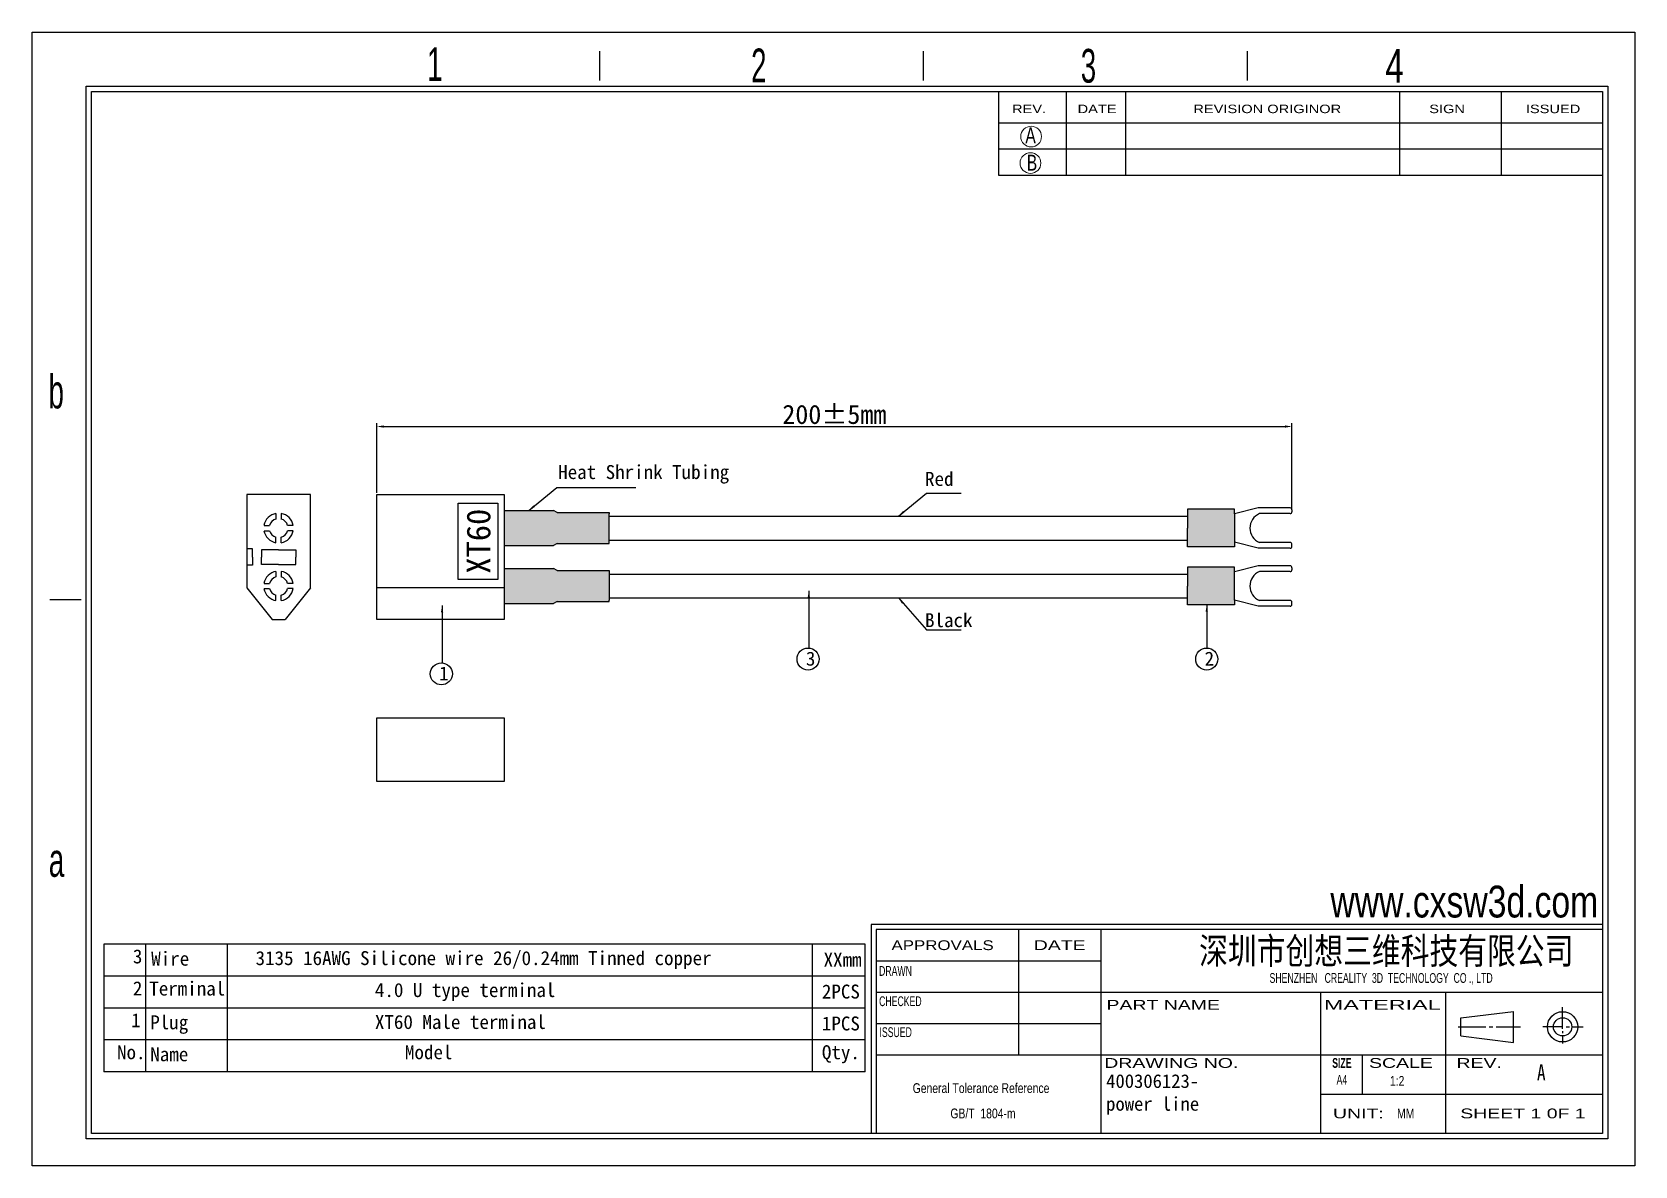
# Model space of a CAD drawing. Header units: millimetres. Extents: x 5345 to 5932, y -3044 to -2630.
import ezdxf

# ---------------------------------------------------------------- set-up
doc = ezdxf.new("R2010")
doc.units = ezdxf.units.MM
doc.header["$LTSCALE"] = 0.4
doc.layers.add('SLD-0', color=179, linetype='Continuous')
doc.styles.add('SLDTEXTSTYLE0', font='arial.ttf', dxfattribs={"width": 0.7584})
doc.styles.add('SLDTEXTSTYLE1', font='arial.ttf', dxfattribs={"width": 0.63516})
doc.styles.add('SLDTEXTSTYLE2', font='GOTHIC.TTF', dxfattribs={"width": 0.7304})
doc.styles.add('SLDTEXTSTYLE3', font='GOTHIC.TTF', dxfattribs={"width": 0.61171})
doc.styles.add('SLDTEXTSTYLE4', font='arialbd.ttf', dxfattribs={"width": 0.63516})
doc.styles.add('SLDTEXTSTYLE5', font='arial.ttf', dxfattribs={"width": 1.422})
doc.styles.add('SLDTEXTSTYLE6', font='arial.ttf', dxfattribs={"width": 1.2324})
doc.styles.add('SLDTEXTSTYLE7', font='arial.ttf', dxfattribs={"width": 1.7064})
doc.styles.add('SLDTEXTSTYLE8', font='', dxfattribs={"width": 0.8, "bigfont": 'bigfont'})
doc.styles.add('SLDTEXTSTYLE9', font='', dxfattribs={"width": 0.8})
doc.styles.get("Standard").update_dxf_attribs({"font": ''})
doc.styles.get('SLDTEXTSTYLE8').set_extended_font_data('宋体', bold=True)
doc.styles.get('SLDTEXTSTYLE9').set_extended_font_data('宋体')
doc.styles.get('Standard').set_extended_font_data('SimSun')
doc.dimstyles.new('ISO-25', dxfattribs={"dimtxt": 4, "dimasz": 2.5, "dimexe": 1.25, "dimexo": 0.625, "dimtad": 1, "dimdsep": 46, "dimtxsty": 'Standard', "dimcen": 4, "dimadec": 0, "dimazin": 0, "dimtfac": 1, "dimtmove": 0, "dimatfit": 3, "dimfxl": 0, "dimarcsym": 0})

# ---------------------------------------------------------------- blocks, each defined once
blk = doc.blocks.new('SW_NOTE_0')
at = {"layer": 'SLD-0', "color": 0, "char_height": 3.5853, "attachment_point": 2, "style": 'SLDTEXTSTYLE0'}
for s, insert in [('General Tolerance Reference ', (26.04, 4.62)), (' GB/T  1804-m', (26.22, -4.64))]:
    blk.add_mtext(s, dxfattribs=dict(at, insert=insert))
blk = doc.blocks.new('*D3')
at = {"color": 0, "lineweight": -2}
for p, q in [((5471.5, -2798.27), (5471.5, -2772.74)), ((5474, -2773.99), (5803.91, -2773.99)), ((5806.41, -2804.19), (5806.41, -2772.74))]:
    blk.add_line(p, q, dxfattribs=at)
at = {"color": 0}
for points in [[(5474, -2773.58), (5474, -2774.41), (5471.5, -2773.99)], [(5803.91, -2773.58), (5803.91, -2774.41), (5806.41, -2773.99)]]:
    blk.add_solid(points, dxfattribs=at)
at = {"layer": 'Defpoints', "color": 0}
for p in [(5806.41, -2773.99), (5471.5, -2798.89), (5806.41, -2804.81)]:
    blk.add_point(p, dxfattribs=at)
at = {"color": 0, "insert": (5638.95, -2769.6), "char_height": 7, "attachment_point": 5}
blk.add_mtext('200±5mm', dxfattribs=at)

msp = doc.modelspace()

# ---------------------------------------------------------------- hatches: boundary and pattern name
for points in [[(5518.072, -2804.711), (5518.072, -2817.575), (5536.193, -2817.575), (5537.553, -2816.788), (5556.586, -2816.788), (5556.586, -2816.362), (5556.586, -2805.924), (5556.586, -2805.498), (5537.553, -2805.498), (5536.193, -2804.711)], [(5785.394, -2805.989), (5785.394, -2804.286), (5768.213, -2804.286), (5768.213, -2811.143), (5768.213, -2817.999), (5785.394, -2817.999)], [(5556.586, -2837.556), (5556.586, -2837.983), (5537.553, -2837.983), (5536.193, -2838.769), (5518.072, -2838.769), (5518.072, -2825.906), (5536.193, -2825.906), (5537.553, -2826.693), (5556.586, -2826.693), (5556.586, -2827.119)], [(5785.394, -2825.481), (5768.213, -2825.481), (5768.213, -2832.338), (5768.213, -2839.194), (5785.394, -2839.194), (5785.394, -2837.491)]]:
    msp.add_hatch(color=256).paths.add_polyline_path(points)

# ---------------------------------------------------------------- linework, layer by layer
for p, q in [((5537.392, -2796.323), (5566.345, -2796.323)), ((5447.211, -2798.892), (5423.926, -2798.892)), ((5423.926, -2798.892), (5423.926, -2832.946)), ((5447.211, -2832.946), (5447.211, -2798.892)), ((5471.502, -2798.892), (5518.072, -2798.892)), ((5471.502, -2844.588), (5471.502, -2798.892)), ((5501.247, -2829.986), (5501.247, -2802.044)), ((5501.247, -2802.044), (5515.8, -2802.044)), ((5515.8, -2802.044), (5515.8, -2829.986)), ((5518.072, -2798.892), (5518.072, -2844.588)), ((5672.659, -2798.384), (5685.365, -2798.384)), ((5794.004, -2803.759), (5785.394, -2805.989)), ((5805.702, -2803.759), (5794.004, -2803.759)), ((5434.613, -2805.798), (5434.613, -2807.839)), ((5436.523, -2805.798), (5436.523, -2807.839)), ((5518.072, -2804.711), (5536.193, -2804.711)), ((5537.553, -2805.498), (5536.193, -2804.711)), ((5537.553, -2805.498), (5556.586, -2805.498)), ((5556.586, -2805.498), (5556.586, -2805.924)), ((5556.586, -2816.362), (5556.586, -2805.924)), ((5785.394, -2804.286), (5768.213, -2804.286)), ((5768.213, -2804.286), (5768.213, -2811.143)), ((5785.394, -2805.989), (5785.394, -2804.286)), ((5785.394, -2805.989), (5785.394, -2817.999)), ((5805.702, -2805.868), (5794.55, -2805.868)), ((5806.406, -2804.463), (5806.406, -2805.164)), ((5430.223, -2810.188), (5432.265, -2810.188)), ((5430.223, -2812.098), (5432.265, -2812.098)), ((5434.613, -2816.488), (5434.613, -2814.446)), ((5436.523, -2816.488), (5436.523, -2814.446)), ((5440.913, -2810.188), (5438.872, -2810.188)), ((5440.913, -2812.098), (5438.872, -2812.098)), ((5768.213, -2817.999), (5768.213, -2811.143)), ((5426.04, -2818.783), (5423.926, -2818.783)), ((5426.04, -2821.74), (5426.04, -2818.783)), ((5435.568, -2819.049), (5429.301, -2819.049)), ((5429.301, -2819.049), (5429.301, -2821.74)), ((5435.568, -2819.049), (5441.836, -2819.049)), ((5441.836, -2819.049), (5441.836, -2821.74)), ((5518.072, -2817.575), (5536.193, -2817.575)), ((5537.553, -2816.788), (5536.193, -2817.575)), ((5537.553, -2816.788), (5556.586, -2816.788)), ((5556.586, -2816.788), (5556.586, -2816.362)), ((5785.394, -2817.999), (5768.213, -2817.999)), ((5794.004, -2818.526), (5785.394, -2816.296)), ((5805.702, -2818.526), (5794.004, -2818.526)), ((5805.702, -2816.417), (5794.55, -2816.417)), ((5806.406, -2817.823), (5806.406, -2817.121)), ((5426.04, -2824.697), (5423.926, -2824.697)), ((5426.04, -2821.74), (5426.04, -2824.697)), ((5429.301, -2824.431), (5429.301, -2821.74)), ((5435.568, -2824.431), (5429.301, -2824.431)), ((5434.613, -2826.993), (5434.613, -2829.034)), ((5435.568, -2824.431), (5441.836, -2824.431)), ((5436.523, -2826.993), (5436.523, -2829.034)), ((5441.836, -2824.431), (5441.836, -2821.74)), ((5518.072, -2825.906), (5536.193, -2825.906)), ((5537.553, -2826.693), (5536.193, -2825.906)), ((5537.553, -2826.693), (5556.586, -2826.693)), ((5556.586, -2826.693), (5556.586, -2827.119)), ((5556.586, -2827.119), (5556.586, -2837.556)), ((5785.394, -2825.481), (5768.213, -2825.481)), ((5768.213, -2825.481), (5768.213, -2832.338)), ((5794.004, -2824.954), (5785.394, -2827.184)), ((5785.394, -2837.491), (5785.394, -2825.481)), ((5805.702, -2824.954), (5794.004, -2824.954)), ((5805.702, -2827.063), (5794.55, -2827.063)), ((5806.406, -2825.658), (5806.406, -2826.359)), ((5423.926, -2832.946), (5433.194, -2844.588)), ((5430.223, -2831.383), (5432.265, -2831.383)), ((5447.211, -2832.946), (5437.943, -2844.588)), ((5440.913, -2831.383), (5438.872, -2831.383)), ((5518.072, -2832.946), (5471.502, -2832.946)), ((5515.8, -2829.986), (5501.247, -2829.986)), ((5556.586, -2827.967), (5768.213, -2827.967)), ((5768.213, -2839.194), (5768.213, -2832.338)), ((5430.223, -2833.293), (5432.265, -2833.293)), ((5434.613, -2837.683), (5434.613, -2835.641)), ((5436.523, -2837.683), (5436.523, -2835.641)), ((5440.913, -2833.293), (5438.872, -2833.293)), ((5518.072, -2838.769), (5536.193, -2838.769)), ((5537.553, -2837.983), (5536.193, -2838.769)), ((5537.553, -2837.983), (5556.586, -2837.983)), ((5556.586, -2836.708), (5768.213, -2836.708)), ((5556.586, -2837.983), (5556.586, -2837.556)), ((5794.004, -2839.721), (5785.394, -2837.491)), ((5785.394, -2837.491), (5785.394, -2839.194)), ((5805.702, -2837.612), (5794.55, -2837.612)), ((5806.406, -2839.017), (5806.406, -2838.316)), ((5433.194, -2844.588), (5437.943, -2844.588)), ((5518.072, -2844.588), (5471.502, -2844.588)), ((5785.394, -2839.194), (5768.213, -2839.194)), ((5805.702, -2839.721), (5794.004, -2839.721)), ((5672.659, -2848.39), (5685.365, -2848.39)), ((5471.502, -2880.613), (5518.072, -2880.613)), ((5471.502, -2903.898), (5471.502, -2880.613)), ((5518.072, -2880.613), (5518.072, -2903.898)), ((5518.072, -2903.898), (5471.502, -2903.898)), ((5650.196, -2963.337), (5371.608, -2963.337)), ((5371.608, -2963.337), (5371.608, -3010.062)), ((5386.907, -2963.337), (5386.907, -3010.062)), ((5416.702, -2963.337), (5416.702, -3010.062)), ((5630.793, -2963.337), (5630.793, -3010.062)), ((5650.196, -3010.062), (5650.196, -2963.337)), ((5650.196, -2975.018), (5371.608, -2975.018)), ((5650.196, -2986.7), (5371.608, -2986.7)), ((5650.196, -2998.381), (5371.608, -2998.381)), ((5650.196, -3010.062), (5371.608, -3010.062))]:
    msp.add_line(p, q)
at = {"color": 1}
for p, q in [((5556.586, -2806.772), (5768.213, -2806.772)), ((5556.586, -2815.514), (5768.213, -2815.514))]:
    msp.add_line(p, q, dxfattribs=at)
for centre in [(5629.322, -2859.05), (5775.239, -2859.05), (5495.114, -2864.464)]:
    msp.add_circle(centre, 4.036)
for centre, radius, start, end in [((5805.702, -2804.463), 0.704, 0, 90), ((5435.568, -2811.143), 5.43, 100.129861, 169.870139), ((5435.568, -2811.143), 3.439, 106.122737, 163.877263), ((5435.568, -2811.143), 5.43, 10.129861, 79.870139), ((5435.568, -2811.143), 3.439, 16.122737, 73.877263), ((5796.704, -2811.143), 5.697, 112.20674, 247.79326), ((5805.702, -2805.164), 0.704, 270, 0), ((5435.568, -2811.143), 5.43, 190.129861, 259.870139), ((5435.568, -2811.143), 3.439, 196.122737, 253.877263), ((5435.568, -2811.143), 3.439, 286.122737, 343.877263), ((5435.568, -2811.143), 5.43, 280.129861, 349.870139), ((5805.702, -2817.121), 0.704, 0, 90), ((5805.702, -2817.823), 0.704, 270, 0), ((5435.568, -2832.338), 5.43, 100.129861, 169.870139), ((5435.568, -2832.338), 5.43, 10.129861, 79.870139), ((5796.704, -2832.338), 5.697, 112.20674, 247.79326), ((5805.702, -2825.658), 0.704, 0, 90), ((5805.702, -2826.359), 0.704, 270, 0), ((5435.568, -2832.338), 3.439, 106.122737, 163.877263), ((5435.568, -2832.338), 3.439, 16.122737, 73.877263), ((5435.568, -2832.338), 5.43, 190.129861, 259.870139), ((5435.568, -2832.338), 3.439, 196.122737, 253.877263), ((5435.568, -2832.338), 3.439, 286.122737, 343.877263), ((5435.568, -2832.338), 5.43, 280.129861, 349.870139), ((5805.702, -2838.316), 0.704, 0, 90), ((5805.702, -2839.017), 0.704, 270, 0)]:
    msp.add_arc(centre, radius, start, end)
at = {"layer": 'SLD-0'}
for p, q in [((5345.341, -2629.706), (5931.93, -2629.706)), ((5345.341, -3044.466), (5345.341, -2629.706)), ((5931.93, -2629.706), (5931.93, -3044.466)), ((5367.067, -3032.616), (5367.067, -2651.432)), ((5367.067, -2651.432), (5920.08, -2651.432)), ((5845.752, -2651.432), (5845.752, -2682.026)), ((5882.916, -2651.432), (5882.916, -2682.026)), ((5920.08, -2651.432), (5920.08, -3032.616)), ((5920.08, -3032.616), (5367.067, -3032.616)), ((5931.93, -3044.466), (5345.341, -3044.466))]:
    msp.add_line(p, q, dxfattribs=at)
at = {"layer": 'SLD-0', "color": 6, "linetype": 'Continuous'}
for p, q in [((5553.119, -2647.482), (5553.119, -2636.715)), ((5671.622, -2647.482), (5671.622, -2636.715)), ((5790.125, -2647.482), (5790.125, -2636.715)), ((5365.092, -3034.591), (5365.092, -2649.457)), ((5365.092, -2649.457), (5922.055, -2649.457)), ((5922.055, -2649.457), (5922.055, -3034.591)), ((5363.326, -2837.348), (5351.853, -2837.348)), ((5922.055, -3034.591), (5365.092, -3034.591))]:
    msp.add_line(p, q, dxfattribs=at)
at = {"layer": 'SLD-0', "color": 179, "linetype": 'Continuous'}
for p, q in [((5699.035, -2651.432), (5699.035, -2682.026)), ((5723.818, -2651.432), (5723.818, -2682.026)), ((5745.49, -2651.432), (5745.49, -2682.026)), ((5699.035, -2662.905), (5920.08, -2662.905)), ((5699.035, -2672.466), (5920.08, -2672.466)), ((5699.035, -2682.026), (5920.08, -2682.026)), ((5920.08, -2956.129), (5652.377, -2956.129)), ((5652.377, -2956.129), (5652.377, -3032.616)), ((5920.08, -2958.042), (5654.289, -2958.042)), ((5654.289, -2958.042), (5654.289, -3032.616)), ((5706.279, -2958.042), (5706.279, -3003.933)), ((5736.512, -2958.042), (5736.512, -3032.616)), ((5736.512, -2969.515), (5654.289, -2969.515)), ((5920.08, -2980.988), (5654.289, -2980.988)), ((5816.823, -2980.988), (5816.823, -3032.616)), ((5862.715, -3032.616), (5862.715, -2980.988)), ((5868.228, -2990.346), (5887.493, -2987.977)), ((5868.228, -2996.841), (5868.228, -2990.346)), ((5887.493, -2999.362), (5887.493, -2987.977)), ((5905.456, -2994.355), (5905.456, -2986.421)), ((5736.512, -2992.461), (5654.289, -2992.461)), ((5867.289, -2993.588), (5877.378, -2993.588)), ((5868.228, -2996.841), (5887.493, -2999.362)), ((5878.639, -2993.588), (5879.9, -2993.588)), ((5881.161, -2993.588), (5889.989, -2993.588)), ((5905.456, -2993.588), (5898.254, -2993.588)), ((5905.456, -2995.121), (5905.456, -2995.888)), ((5905.456, -2996.654), (5905.456, -2999.72)), ((5906.717, -2993.588), (5907.978, -2993.588)), ((5909.239, -2993.588), (5913.023, -2993.588)), ((5920.08, -3003.933), (5654.289, -3003.933)), ((5832.121, -3003.933), (5832.121, -3018.275)), ((5816.823, -3018.275), (5920.08, -3018.275))]:
    msp.add_line(p, q, dxfattribs=at)
at = {"layer": 'SLD-0', "lineweight": 18}
for centre in [(5710.962, -2667.927), (5710.716, -2677.624)]:
    msp.add_circle(centre, 3.789, dxfattribs=at)
at = {"layer": 'SLD-0', "color": 179, "linetype": 'Continuous'}
for radius in [5.543, 3.338]:
    msp.add_circle((5905.456, -2993.588), radius, dxfattribs=at)

# ---------------------------------------------------------------- block references
at = {"layer": 'SLD-0', "color": 179}
msp.add_blockref('SW_NOTE_0', (5666.593, -3018.832), dxfattribs=at)

# ---------------------------------------------------------------- texts
for s, insert, char_height, width, attachment_point in [('Heat Shrink Tubing', (5537.872, -2788.093), 5.11056, 76.5769, 1), ('Red', (5672.127, -2790.593), 5.1106, 51.31906, 1), ('Black', (5672.127, -2847.472), 5.1106, 51.31906, 7), ('3', (5628.532, -2856.346), 5.111, 51.31906, 1), ('2', (5774.449, -2856.346), 5.111, 51.31906, 1), ('1', (5494.324, -2861.76), 5.111, 51.31906, 1), ('3', (5382.241, -2965.271), 5.111, 51.31906, 1), ('Wire', (5388.938, -2966.094), 5.1106, 52.74021, 1), ('3135 16AWG Silicone wire 26/0.24mm Tinned copper', (5427.142, -2965.893), 5.11056, 194.37835, 1), ('XXmm', (5635.01, -2966.445), 5.1106, 51.31906, 1), ('2', (5382.241, -2976.952), 5.111, 51.31906, 1), ('Terminal', (5388.228, -2977.015), 5.1106, 51.31906, 1), ('4.0 U type terminal', (5470.811, -2977.575), 5.11056, 74.75746, 1), ('2PCS', (5634.388, -2978.126), 5.1106, 51.31906, 1), ('1', (5381.619, -2988.634), 5.111, 51.31906, 1), ('Plug', (5388.61, -2989.374), 5.1106, 51.31906, 1), ('XT60 Male terminal', (5470.811, -2989.256), 5.11056, 74.75746, 1), ('1PCS', (5634.388, -2989.808), 5.1106, 51.31906, 1), ('No.', (5376.445, -3000.315), 5.1106, 51.31906, 1), ('Name', (5388.61, -3001.055), 5.1106, 51.31906, 1), ('Model', (5481.805, -3000.315), 5.1106, 51.31906, 1), ('Qty.', (5634.388, -3000.315), 5.1106, 51.31906, 1), ('400306123-\\Ppower line', (5738.422, -3010.932), 5, 76.59439, 1)]:
    msp.add_mtext(s, dxfattribs=dict(insert=insert, char_height=char_height, width=width, attachment_point=attachment_point))
at = {"insert": (5504.341, -2827.822), "char_height": 8.7318, "width": 149.36925, "attachment_point": 1, "rotation": 90}
msp.add_mtext('XT60', dxfattribs=at)
at = {"layer": 'SLD-0'}
for s, insert, char_height, attachment_point, style in [('1', (5489.939, -2635.256), 12.344, 1, 'SLDTEXTSTYLE3'), ('2', (5608.493, -2635.743), 12.344, 1, 'SLDTEXTSTYLE3'), ('3', (5729.131, -2635.868), 12.344, 1, 'SLDTEXTSTYLE3'), ('4', (5840.598, -2635.88), 12.344, 1, 'SLDTEXTSTYLE2'), ('A', (5708.873, -2664.549), 5.807, 1, 'SLDTEXTSTYLE2'), ('B', (5709.381, -2674.579), 5.807, 1, 'SLDTEXTSTYLE2'), ('b', (5351.387, -2755.015), 12.344, 1, 'SLDTEXTSTYLE3'), ('a', (5351.477, -2926.352), 12.344, 1, 'SLDTEXTSTYLE3'), ('深圳市创想三维科技有限公司', (5840.931, -2960.975), 9.65616, 2, 'SLDTEXTSTYLE8'), ('A', (5896.074, -3007.346), 5.821, 1, 'SLDTEXTSTYLE9')]:
    msp.add_mtext(s, dxfattribs=dict(at, insert=insert, char_height=char_height, attachment_point=attachment_point, style=style))
at = {"layer": 'SLD-0', "color": 179}
for s, insert, char_height, attachment_point, style in [('REV.', (5703.975, -2656.254), 3.1073, 1, 'SLDTEXTSTYLE6'), ('DATE', (5727.97, -2656.254), 3.1073, 1, 'SLDTEXTSTYLE6'), ('REVISION ORIGINOR', (5770.334, -2656.254), 3.10727, 1, 'SLDTEXTSTYLE6'), ('SIGN', (5856.65, -2656.254), 3.1073, 1, 'SLDTEXTSTYLE6'), ('ISSUED', (5892.014, -2656.254), 3.1073, 1, 'SLDTEXTSTYLE6'), ('APPROVALS', (5678.57, -2961.928), 3.5853, 2, 'SLDTEXTSTYLE6'), ('DATE', (5721.417, -2961.928), 3.5853, 2, 'SLDTEXTSTYLE5'), ('DRAWN', (5661.325, -2971.348), 3.5853, 2, 'SLDTEXTSTYLE1'), ('SHENZHEN   CREALITY  3D  TECHNOLOGY  CO ., LTD', (5839.037, -2973.916), 3.58531, 2, 'SLDTEXTSTYLE1'), ('CHECKED', (5663.109, -2982.424), 3.5853, 2, 'SLDTEXTSTYLE1'), ('PART NAME', (5759.305, -2983.763), 3.5853, 2, 'SLDTEXTSTYLE5'), ('MATERIAL', (5839.478, -2983.763), 3.5853, 2, 'SLDTEXTSTYLE7'), ('ISSUED', (5661.391, -2993.745), 3.5853, 2, 'SLDTEXTSTYLE1'), ('DRAWING NO.', (5762.253, -3005.011), 3.58531, 2, 'SLDTEXTSTYLE5'), ('SIZE', (5824.675, -3005.011), 3.5853, 2, 'SLDTEXTSTYLE4'), ('SCALE', (5846.295, -3005.011), 3.5853, 2, 'SLDTEXTSTYLE5'), ('REV.', (5874.938, -3005.011), 3.5853, 2, 'SLDTEXTSTYLE5'), ('A4', (5824.697, -3011.148), 3.5853, 2, 'SLDTEXTSTYLE1'), ('1:2', (5844.91, -3011.564), 3.5853, 2, 'SLDTEXTSTYLE0'), ('UNIT:', (5830.715, -3023.472), 3.5853, 2, 'SLDTEXTSTYLE5'), ('MM', (5848.039, -3023.472), 3.5853, 2, 'SLDTEXTSTYLE0'), ('SHEET 1 0F 1', (5890.957, -3023.472), 3.58531, 2, 'SLDTEXTSTYLE5')]:
    msp.add_mtext(s, dxfattribs=dict(at, insert=insert, char_height=char_height, attachment_point=attachment_point, style=style))
at = {"layer": 'SLD-0', "color": 5, "insert": (5820.494, -2941.941), "char_height": 11.64167, "attachment_point": 1, "style": 'SLDTEXTSTYLE0'}
msp.add_mtext('www.cxsw3d.com', dxfattribs=at)

# ---------------------------------------------------------------- dimensions: what is measured, and where the dimension line sits
dim = msp.add_linear_dim(base=(5806.406, -2773.995), p1=(5471.502, -2798.892), p2=(5806.406, -2804.814), text='200±5mm', dimstyle='ISO-25', override={"dimtxt": 7})
dim.commit()
dim.dimension.update_dxf_attribs({"geometry": '*D3', "text_midpoint": (5638.954, -2769.596)})

# ---------------------------------------------------------------- leaders
for points in [[(5527.132, -2804.711), (5537.392, -2796.323)], [(5662.399, -2806.772), (5672.659, -2798.384)], [(5629.609, -2834.039), (5629.609, -2855.024)], [(5662.399, -2836.708), (5672.659, -2848.39)], [(5495.4, -2839.453), (5495.4, -2860.438)], [(5775.239, -2839.194), (5775.239, -2855.014)]]:
    msp.add_leader(points, dimstyle='ISO-25', override={"dimgap": 0.625, "dimtad": 0})

doc.saveas('drawing.dxf')
